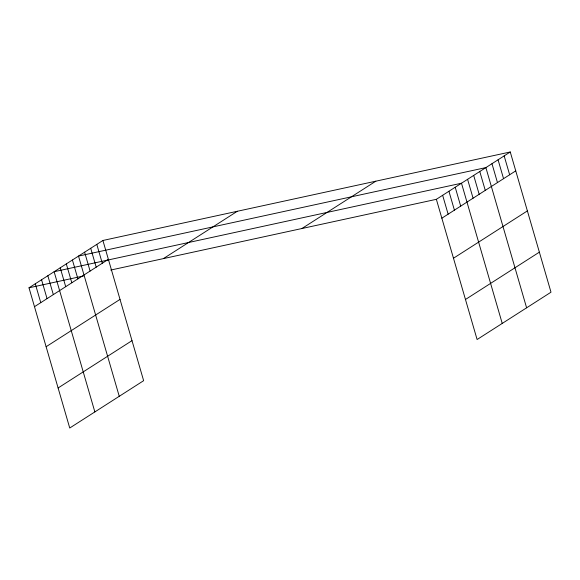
<?xml version="1.0" encoding="UTF-8"?>
<svg xmlns="http://www.w3.org/2000/svg" width="580" height="580" viewBox="0 0 580 580"><rect width="100%" height="100%" fill="white"/><g stroke="black" fill="none" stroke-linecap="round" stroke-linejoin="round"><path stroke-width="0.87" d="M102.899 240.475L143.637 380.683L69.738 428.018L29 287.803L102.899 240.475L510.262 151.982L551 292.197L477.101 339.525L436.363 199.317L510.262 151.982M34.488 306.682L108.388 259.354M163.429 258.6L237.329 211.272M46.117 346.724L120.016 299.396M301.933 228.513L375.833 181.185M58.102 387.976L132.001 340.649M441.851 218.196L515.75 170.861M453.48 258.231L527.38 210.902M465.472 299.483L539.371 252.155M29 287.803L83.477 275.971M110.715 270.055L436.363 199.317M504.165 155.889L509.653 174.768M498.075 159.797L503.556 178.676M491.978 163.698L497.459 182.577M526.611 307.813L485.88 167.606L78.51 256.092L119.248 396.307M479.783 171.506L485.264 190.385M473.686 175.414L479.167 194.293M467.589 179.314L473.07 198.193M502.229 323.43L461.491 183.222L54.128 271.715L94.859 411.923M455.213 187.246L460.694 206.125M448.927 191.269L454.415 210.149M442.649 195.293L448.13 214.172M96.802 244.376L102.29 263.262M90.705 248.283L96.193 267.162M84.608 252.191L90.096 271.07M72.413 260L77.901 278.879M66.316 263.9L71.804 282.779M60.226 267.808L65.707 286.687M47.843 275.732L53.331 294.618M41.564 279.756L47.045 298.635M35.278 283.779L40.767 302.659"/></g></svg>
